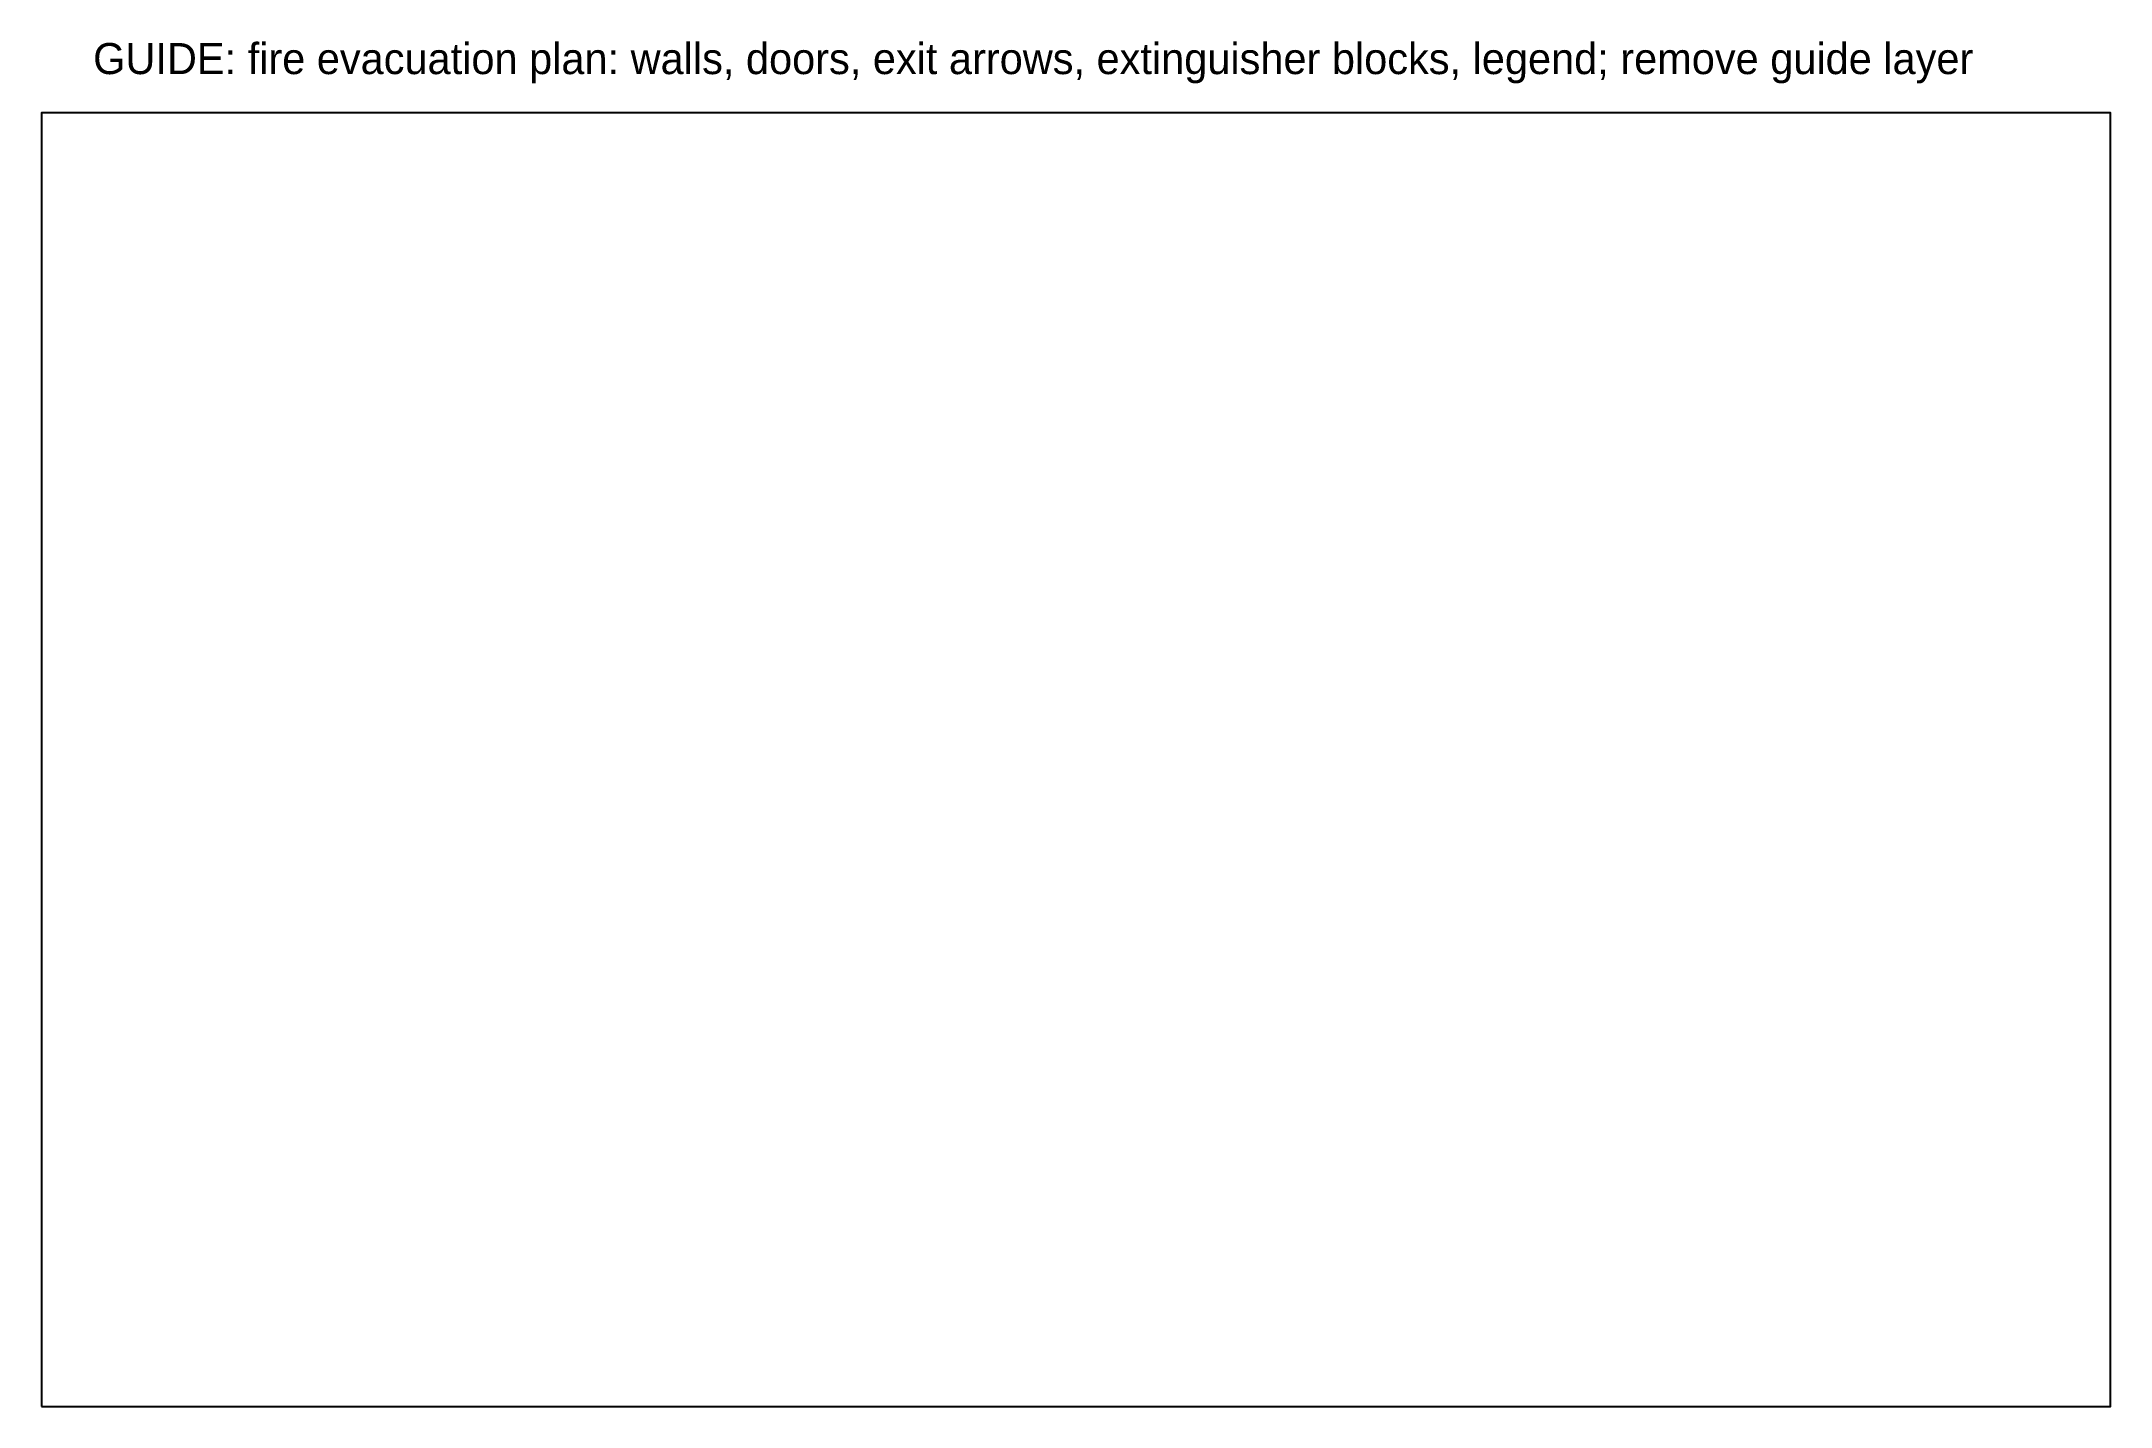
# Model space of a CAD drawing. Header units: millimetres. Extents: x 0 to 8000, y 0 to 5276.
import ezdxf

# ---------------------------------------------------------------- set-up
doc = ezdxf.new("R2010")
doc.units = ezdxf.units.MM
doc.layers.add('GUIDE', color=9, linetype='CONTINUOUS')

msp = doc.modelspace()

# ---------------------------------------------------------------- linework, layer by layer
at = {"layer": 'GUIDE'}
msp.add_lwpolyline([(0, 0), (8000, 0), (8000, 5000), (0, 5000)], close=True, dxfattribs=at)

# ---------------------------------------------------------------- texts
msp.add_text('GUIDE: fire evacuation plan: walls, doors, exit arrows, extinguisher blocks, legend; remove guide layer', height=120, dxfattribs=at).set_placement((200, 5150))

doc.saveas('drawing.dxf')
